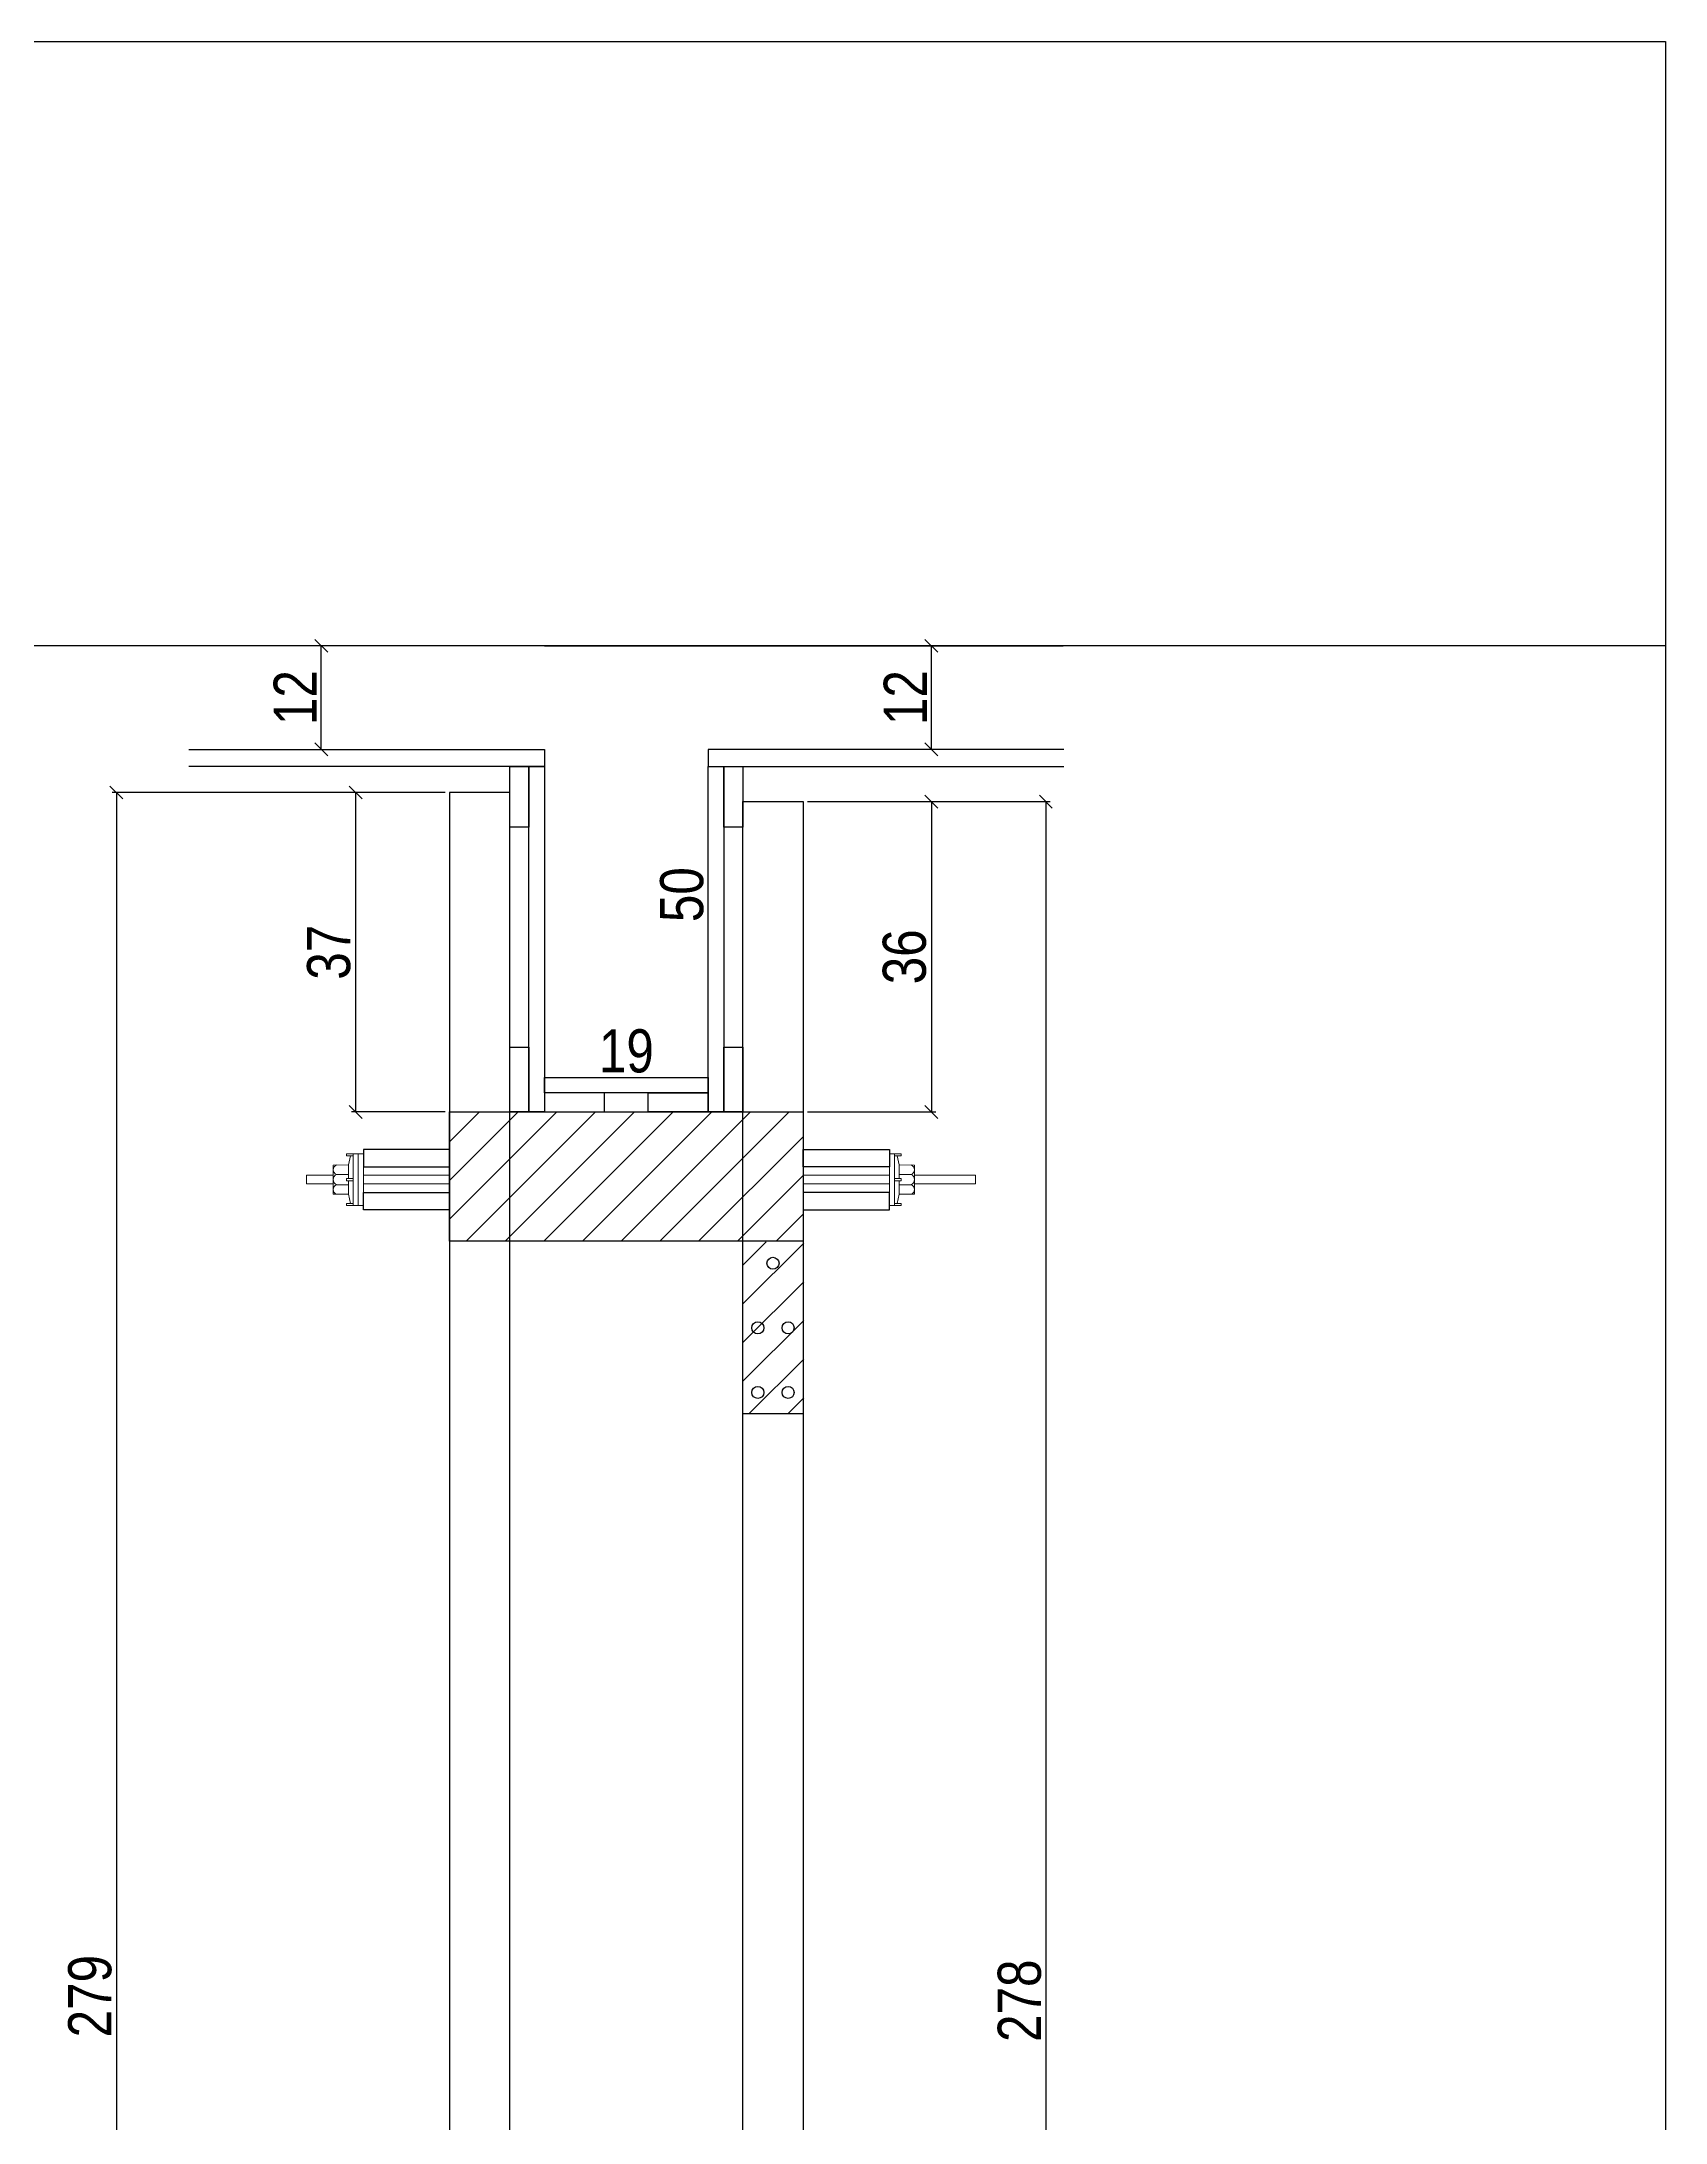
# Model space of a CAD drawing. Extents: x 17311 to 161354, y 153625 to 211469.
# Drawn here: x 22258 to 22634.6, y 207858.3 to 208340.7 of the extents above; entities that cross this region are included whole.
import ezdxf

# ---------------------------------------------------------------- set-up
doc = ezdxf.new("R2010")
doc.units = 0
doc.layers.get('0').update_dxf_attribs({"linetype": 'CONTINUOUS'})
doc.layers.get('DEFPOINTS').update_dxf_attribs({"linetype": 'CONTINUOUS'})
for name, color, linetype in [('8', 111, 'CONTINUOUS'), ('COTA', 241, 'CONTINUOUS'), ('detalhes', 4, 'CONTINUOUS'), ('TIRAS REESCORAMENTO', 252, 'CONTINUOUS')]:
    doc.layers.add(name, color=color, linetype=linetype)
doc.layers.add('BARRA_ANCORAGEM', color=1, linetype='CONTINUOUS', lineweight=15)
doc.styles.add('COTA TECNICA 2X', font='techl___.ttf', dxfattribs={"height": 10})
doc.dimstyles.new('SECAO', dxfattribs={"dimscale": 0.333333, "dimtxt": 5, "dimasz": 9, "dimexe": 3, "dimexo": 3, "dimgap": 3, "dimtad": 1, "dimdec": 1, "dimlfac": 0.5, "dimzin": 12, "dimdsep": 46, "dimtxsty": 'COTA TECNICA 2X', "dimblk1": 'OBLIQUE', "dimblk2": 'OBLIQUE', "dimsah": 1, "dimcen": 0.9, "dimclrd": 4, "dimclre": 4, "dimclrt": 240, "dimadec": 1, "dimazin": 3, "dimtfac": 1, "dimtdec": 1, "dimtmove": 0, "dimatfit": 3, "dimfxl": 1, "dimtolj": 1, "dimtzin": 12, "dimarcsym": 0})

# ---------------------------------------------------------------- blocks, each defined once
blk = doc.blocks.new('_Oblique')
at = {"color": 0, "linetype": 'ByBlock', "lineweight": -2}
blk.add_line((-0.5, -0.5), (0.5, 0.5), dxfattribs=at)
blk = doc.blocks.new('*D2935')
at = {"layer": 'DEFPOINTS', "color": 0, "transparency": 16777216}
for p in [(22352.61, 208166.66), (22275.32, 207608.57), (22352.61, 207608.57)]:
    blk.add_point(p, dxfattribs=at)
at = {"layer": 'detalhes', "color": 4, "lineweight": -2, "transparency": 16777216}
for p, q in [((22351.61, 208166.66), (22274.32, 208166.66)), ((22275.32, 208166.66), (22275.32, 207608.57)), ((22351.61, 207608.57), (22274.32, 207608.57))]:
    blk.add_line(p, q, dxfattribs=at)
at = {"layer": 'detalhes', "color": 4, "lineweight": -2, "transparency": 16777216, "xscale": 3, "yscale": 3, "zscale": 3}
for p, rotation in [((22275.32, 208166.66), 90), ((22275.32, 207608.57), 270)]:
    blk.add_blockref('_Oblique', p, dxfattribs=dict(at, rotation=rotation))
at = {"layer": 'detalhes', "color": 240, "transparency": 16777216, "insert": (22269.21, 207887.61), "char_height": 10, "attachment_point": 5, "rotation": 90, "style": 'COTA TECNICA 2X'}
blk.add_mtext('\\A1;279', dxfattribs=at)
blk = doc.blocks.new('*D2941')
at = {"layer": 'DEFPOINTS', "color": 0, "transparency": 16777216}
for p in [(22330.84, 208166.66), (22352.61, 208166.66), (22352.61, 208092.61)]:
    blk.add_point(p, dxfattribs=at)
at = {"layer": 'detalhes', "color": 4, "lineweight": -2, "transparency": 16777216}
for p, q in [((22351.61, 208166.66), (22329.84, 208166.66)), ((22330.84, 208092.61), (22330.84, 208166.66)), ((22351.61, 208092.61), (22329.84, 208092.61))]:
    blk.add_line(p, q, dxfattribs=at)
at = {"layer": 'detalhes', "color": 4, "lineweight": -2, "transparency": 16777216, "xscale": 3, "yscale": 3, "zscale": 3}
for p, rotation in [((22330.84, 208166.66), 90), ((22330.84, 208092.61), 270)]:
    blk.add_blockref('_Oblique', p, dxfattribs=dict(at, rotation=rotation))
at = {"layer": 'detalhes', "color": 240, "transparency": 16777216, "insert": (22324.62, 208129.63), "char_height": 10, "attachment_point": 5, "rotation": 90, "style": 'COTA TECNICA 2X'}
blk.add_mtext('\\A1;37', dxfattribs=at)
blk = doc.blocks.new('*D2942')
at = {"layer": 'DEFPOINTS', "color": 0, "transparency": 16777216}
for p in [(22434.61, 208164.54), (22434.61, 208092.61), (22464.36, 208092.61)]:
    blk.add_point(p, dxfattribs=at)
at = {"layer": 'detalhes', "color": 4, "lineweight": -2, "transparency": 16777216}
for p, q in [((22435.61, 208164.54), (22465.36, 208164.54)), ((22464.36, 208164.54), (22464.36, 208092.61)), ((22435.61, 208092.61), (22465.36, 208092.61))]:
    blk.add_line(p, q, dxfattribs=at)
at = {"layer": 'detalhes', "color": 4, "lineweight": -2, "transparency": 16777216, "xscale": 3, "yscale": 3, "zscale": 3}
for p, rotation in [((22464.36, 208164.54), 90), ((22464.36, 208092.61), 270)]:
    blk.add_blockref('_Oblique', p, dxfattribs=dict(at, rotation=rotation))
at = {"layer": 'detalhes', "color": 240, "transparency": 16777216, "insert": (22458.14, 208128.57), "char_height": 10, "attachment_point": 5, "rotation": 90, "style": 'COTA TECNICA 2X'}
blk.add_mtext('\\A1;36', dxfattribs=at)
blk = doc.blocks.new('*D2943')
at = {"layer": 'DEFPOINTS', "color": 0, "transparency": 16777216}
for p in [(22366.61, 208200.66), (22231.81, 207588.57), (22352.61, 207588.57)]:
    blk.add_point(p, dxfattribs=at)
at = {"layer": 'detalhes', "color": 4, "lineweight": -2, "transparency": 16777216}
for p, q in [((22365.61, 208200.66), (22230.81, 208200.66)), ((22231.81, 208200.66), (22231.81, 207588.57)), ((22351.61, 207588.57), (22230.81, 207588.57))]:
    blk.add_line(p, q, dxfattribs=at)
at = {"layer": 'detalhes', "color": 4, "lineweight": -2, "transparency": 16777216, "xscale": 3, "yscale": 3, "zscale": 3}
for p, rotation in [((22231.81, 208200.66), 90), ((22231.81, 207588.57), 270)]:
    blk.add_blockref('_Oblique', p, dxfattribs=dict(at, rotation=rotation))
at = {"layer": 'detalhes', "color": 240, "transparency": 16777216, "insert": (22225.59, 207894.61), "char_height": 10, "attachment_point": 5, "rotation": 90, "style": 'COTA TECNICA 2X'}
blk.add_mtext('\\A1;306', dxfattribs=at)
blk = doc.blocks.new('*D2945')
at = {"layer": 'DEFPOINTS', "color": 0, "transparency": 16777216}
for p in [(22389.65, 208200.66), (22412.61, 208200.66), (22389.65, 208100.61)]:
    blk.add_point(p, dxfattribs=at)
at = {"layer": 'detalhes', "color": 240, "transparency": 16777216, "insert": (22406.5, 208142.98), "char_height": 10, "attachment_point": 5, "rotation": 90, "style": 'COTA TECNICA 2X'}
blk.add_mtext('\\A1;50', dxfattribs=at)
blk = doc.blocks.new('*D2946')
at = {"layer": 'DEFPOINTS', "color": 0, "transparency": 16777216}
for p in [(22374.61, 208100.61), (22412.61, 208100.61), (22412.61, 208100.61)]:
    blk.add_point(p, dxfattribs=at)
at = {"layer": 'detalhes', "color": 240, "transparency": 16777216, "insert": (22393.61, 208106.7), "char_height": 10, "attachment_point": 5, "style": 'COTA TECNICA 2X'}
blk.add_mtext('\\A1;19', dxfattribs=at)
blk = doc.blocks.new('*D2949')
at = {"layer": 'DEFPOINTS', "color": 0, "transparency": 16777216}
for p in [(22464.36, 208200.66), (22464.36, 208200.66), (22464.36, 208176.66)]:
    blk.add_point(p, dxfattribs=at)
at = {"layer": 'detalhes', "color": 4, "lineweight": -2, "transparency": 16777216}
for p, q in [((22464.36, 208176.66), (22464.36, 208200.66)), ((22465.36, 208200.66), (22465.36, 208200.66)), ((22465.36, 208176.66), (22465.36, 208176.66))]:
    blk.add_line(p, q, dxfattribs=at)
at = {"layer": 'detalhes', "color": 4, "lineweight": -2, "transparency": 16777216, "xscale": 3, "yscale": 3, "zscale": 3}
for p, rotation in [((22464.36, 208200.66), 90), ((22464.36, 208176.66), 270)]:
    blk.add_blockref('_Oblique', p, dxfattribs=dict(at, rotation=rotation))
at = {"layer": 'detalhes', "color": 240, "transparency": 16777216, "insert": (22458.3, 208188.66), "char_height": 10, "attachment_point": 5, "rotation": 90, "style": 'COTA TECNICA 2X'}
blk.add_mtext('\\A1;12', dxfattribs=at)
blk = doc.blocks.new('*D2950')
at = {"layer": 'DEFPOINTS', "color": 0, "transparency": 16777216}
for p in [(22435.61, 208164.54), (22435.61, 207608.57), (22490.9, 207608.57)]:
    blk.add_point(p, dxfattribs=at)
at = {"layer": 'detalhes', "color": 4, "lineweight": -2, "transparency": 16777216}
for p, q in [((22436.61, 208164.54), (22491.9, 208164.54)), ((22490.9, 208164.54), (22490.9, 207608.57)), ((22436.61, 207608.57), (22491.9, 207608.57))]:
    blk.add_line(p, q, dxfattribs=at)
at = {"layer": 'detalhes', "color": 4, "lineweight": -2, "transparency": 16777216, "xscale": 3, "yscale": 3, "zscale": 3}
for p, rotation in [((22490.9, 208164.54), 90), ((22490.9, 207608.57), 270)]:
    blk.add_blockref('_Oblique', p, dxfattribs=dict(at, rotation=rotation))
at = {"layer": 'detalhes', "color": 240, "transparency": 16777216, "insert": (22484.81, 207886.55), "char_height": 10, "attachment_point": 5, "rotation": 90, "style": 'COTA TECNICA 2X'}
blk.add_mtext('\\A1;278', dxfattribs=at)
blk = doc.blocks.new('*D2955')
at = {"layer": 'DEFPOINTS', "color": 0, "transparency": 16777216}
for p in [(22322.85, 208200.66), (22322.85, 208200.66), (22322.85, 208176.66)]:
    blk.add_point(p, dxfattribs=at)
at = {"layer": 'detalhes', "color": 4, "lineweight": -2, "transparency": 16777216}
for p, q in [((22321.85, 208200.66), (22321.85, 208200.66)), ((22322.85, 208176.66), (22322.85, 208200.66)), ((22321.85, 208176.66), (22321.85, 208176.66))]:
    blk.add_line(p, q, dxfattribs=at)
at = {"layer": 'detalhes', "color": 4, "lineweight": -2, "transparency": 16777216, "xscale": 3, "yscale": 3, "zscale": 3}
for p, rotation in [((22322.85, 208200.66), 90), ((22322.85, 208176.66), 270)]:
    blk.add_blockref('_Oblique', p, dxfattribs=dict(at, rotation=rotation))
at = {"layer": 'detalhes', "color": 240, "transparency": 16777216, "insert": (22316.8, 208188.66), "char_height": 10, "attachment_point": 5, "rotation": 90, "style": 'COTA TECNICA 2X'}
blk.add_mtext('\\A1;12', dxfattribs=at)
blk = doc.blocks.new('A$C51C4441F')
at = {"layer": 'BARRA_ANCORAGEM'}
for p, q in [((-2.25, 3.4), (-1.79, 5.5)), ((-2.25, 3.4), (-5.81, 3.39)), ((-5.81, 3.39), (-5.81, -3.39)), ((-2.25, 1.2), (-5.02, 1.2)), ((-2.25, 3.4), (-2.25, 3.4)), ((-2.25, 3.4), (-2.25, 0.25)), ((-2.25, -3.4), (-5.81, -3.39)), ((-2.25, -1.2), (-5.02, -1.2)), ((-2.25, -0.25), (-2.25, -3.4)), ((-2.25, -3.4), (-1.79, -5.5))]:
    blk.add_line(p, q, dxfattribs=at)
for points in [[(-2.7, 6), (-1.2, 6), (-1.2, 5.5), (-2.7, 5.5)], [(-1.2, -6), (0, -6), (0, 6), (-1.2, 6)], [(-2.7, 0.25), (-1.2, 0.25), (-1.2, -0.25), (-2.7, -0.25)], [(-2.7, -6), (-1.2, -6), (-1.2, -5.5), (-2.7, -5.5)]]:
    blk.add_lwpolyline(points, close=True, dxfattribs=at)
for centre, radius, start, end in [((-4.66, 2.3), 1.15, 107.7845, 252.2718), ((-4.52, 0), 1.3, 112.648, 247.4083), ((-4.66, -2.3), 1.15, 107.7845, 252.2718)]:
    blk.add_arc(centre, radius, start, end, dxfattribs=at)

msp = doc.modelspace()

# ---------------------------------------------------------------- hatches: boundary and pattern name
at = {"layer": 'COTA'}
h = msp.add_hatch(dxfattribs=at)
h.set_pattern_fill('ANSI31', color=256, scale=2, style=0)
h.set_pattern_definition([(45, (-2262.344, -5204.458), (-4.49012806, 4.49012806), [])])
h.paths.add_polyline_path([(22434.61, 208075.91), (22434.61, 208092.61), (22352.61, 208092.61), (22352.61, 208062.61), (22434.61, 208062.61), (22434.61, 208073.91), (22434.61, 208074.91), (22434.61, 208076.91)])
h = msp.add_hatch(dxfattribs=at)
h.set_pattern_fill('ANSI31', color=256, scale=2, style=0)
h.set_pattern_definition([(45, (-1239.12, 9803.201), (-4.49012806, 4.49012806), [])])
h.paths.add_polyline_path([(22420.73, 208022.58), (22434.73, 208022.58), (22434.73, 208062.52), (22420.73, 208062.52)])

# ---------------------------------------------------------------- linework, layer by layer
msp.add_line((22434.61, 208022.58), (22420.61, 208022.58))
at = {"linetype": 'Continuous'}
for points in [[(22352.61, 207608.57), (22366.61, 207608.57), (22366.61, 208166.66), (22352.61, 208166.66)], [(22434.61, 207608.57), (22420.61, 207608.57), (22420.61, 208164.54), (22434.61, 208164.54)], [(22434.61, 208062.61), (22352.61, 208062.61), (22352.61, 208092.61), (22434.61, 208092.61)]]:
    msp.add_lwpolyline(points, close=True, dxfattribs=at)
for centre in [(22427.61, 208057.52), (22424.11, 208042.55), (22431.11, 208042.55), (22424.11, 208027.58), (22431.11, 208027.58)]:
    msp.add_circle(centre, 1.4)
at = {"layer": '8', "color": 5, "linetype": 'Continuous'}
msp.add_lwpolyline([(22634.59, 207375.96), (22037.78, 207375.96), (22037.78, 208340.74), (22634.59, 208340.74)], close=True, dxfattribs=at)
at = {"layer": 'BARRA_ANCORAGEM'}
for points in [[(22331.41, 208082.91), (22332.61, 208082.91), (22332.61, 208070.91), (22331.41, 208070.91)], [(22455.81, 208082.91), (22454.61, 208082.91), (22454.61, 208070.91), (22455.81, 208070.91)], [(22319.41, 208075.91), (22325.59, 208075.91), (22325.59, 208077.91), (22319.41, 208077.91)], [(22332.61, 208075.91), (22352.61, 208075.91), (22352.61, 208077.91), (22332.61, 208077.91)], [(22454.61, 208075.91), (22434.61, 208075.91), (22434.61, 208077.91), (22454.61, 208077.91)], [(22460.42, 208075.91), (22474.61, 208075.91), (22474.61, 208077.91), (22460.42, 208077.91)]]:
    msp.add_lwpolyline(points, close=True, dxfattribs=at)
at = {"layer": 'TIRAS REESCORAMENTO', "linetype": 'ByBlock'}
for p, q in [((22634.59, 208200.66), (17860.1, 208200.66)), ((22374.61, 208200.66), (22494.95, 208200.66)), ((22412.61, 208172.66), (22495.09, 208172.66))]:
    msp.add_line(p, q, dxfattribs=at)
for points in [[(22292.13, 208176.66), (22374.61, 208176.66), (22374.61, 208172.66), (22292.13, 208172.66)], [(22495.09, 208176.66), (22412.61, 208176.66), (22412.61, 208172.66), (22495.09, 208172.66)], [(22374.61, 208092.61), (22371.01, 208092.61), (22371.01, 208172.66), (22374.61, 208172.66), (22374.61, 208092.61)], [(22416.21, 208092.61), (22412.61, 208092.61), (22412.61, 208172.66), (22416.21, 208172.66), (22416.21, 208092.61)]]:
    msp.add_lwpolyline(points, dxfattribs=at)
for points in [[(22366.61, 208172.66), (22371.01, 208172.66), (22371.01, 208158.66), (22366.61, 208158.66)], [(22416.21, 208172.66), (22420.61, 208172.66), (22420.61, 208158.66), (22416.21, 208158.66)], [(22366.61, 208107.61), (22371.01, 208107.61), (22371.01, 208092.61), (22366.61, 208092.61)], [(22416.21, 208107.61), (22420.61, 208107.61), (22420.61, 208092.61), (22416.21, 208092.61)], [(22412.61, 208097.01), (22374.61, 208097.01), (22374.61, 208100.61), (22412.61, 208100.61)], [(22388.57, 208092.61), (22388.57, 208097.01), (22374.61, 208097.01), (22374.61, 208092.61)], [(22398.64, 208092.61), (22398.64, 208097.01), (22412.61, 208097.01), (22412.61, 208092.61)], [(22332.61, 208079.91), (22352.61, 208079.91), (22352.61, 208083.91), (22332.61, 208083.91)], [(22454.61, 208079.91), (22434.61, 208079.91), (22434.61, 208083.91), (22454.61, 208083.91)], [(22332.61, 208073.91), (22352.61, 208073.91), (22352.61, 208069.91), (22332.61, 208069.91)], [(22454.61, 208073.91), (22434.61, 208073.91), (22434.61, 208069.91), (22454.61, 208069.91)]]:
    msp.add_lwpolyline(points, close=True, dxfattribs=at)

# ---------------------------------------------------------------- block references
at = {"layer": 'BARRA_ANCORAGEM', "xscale": -1, "rotation": 180}
msp.add_blockref('A$C51C4441F', (22331.41, 208076.91), dxfattribs=at)
at = {"layer": 'BARRA_ANCORAGEM', "xscale": -1}
msp.add_blockref('A$C51C4441F', (22454.61, 208076.91), dxfattribs=at)

# ---------------------------------------------------------------- dimensions: what is measured, and where the dimension line sits
at = {"layer": 'detalhes', "color": 3}
for base, p1, p2, picture, middle in [((22231.81, 207588.57), (22366.61, 208200.66), (22352.61, 207588.57), '*D2943', (22225.59, 207894.61)), ((22322.85, 208200.66), (22322.85, 208176.66), (22322.85, 208200.66), '*D2955', (22316.8, 208188.66)), ((22464.36, 208200.66), (22464.36, 208176.66), (22464.36, 208200.66), '*D2949', (22458.3, 208188.66)), ((22275.32, 207608.57), (22352.61, 208166.66), (22352.61, 207608.57), '*D2935', (22269.21, 207887.61)), ((22330.84, 208166.66), (22352.61, 208092.61), (22352.61, 208166.66), '*D2941', (22324.62, 208129.63)), ((22464.36, 208092.61), (22434.61, 208164.54), (22434.61, 208092.61), '*D2942', (22458.14, 208128.57)), ((22490.9, 207608.57), (22435.61, 208164.54), (22435.61, 207608.57), '*D2950', (22484.81, 207886.55))]:
    dim = msp.add_linear_dim(base=base, p1=p1, p2=p2, angle=90, dimstyle='SECAO', dxfattribs=at)
    dim.commit()
    dim.dimension.update_dxf_attribs({"geometry": picture, "text_midpoint": middle})
dim = msp.add_linear_dim(base=(22412.61, 208200.66), p1=(22389.65, 208100.61), p2=(22389.65, 208200.66), angle=90, dimstyle='SECAO', override={"dimse1": 1, "dimse2": 1, "dimsd1": 1, "dimsd2": 1}, dxfattribs=at)
dim.commit()
dim.dimension.update_dxf_attribs({"geometry": '*D2945', "text_midpoint": (22412.61, 208142.98), "dimtype": 160})
dim = msp.add_linear_dim(base=(22412.61, 208100.61), p1=(22374.61, 208100.61), p2=(22412.61, 208100.61), dimstyle='SECAO', override={"dimse1": 1, "dimse2": 1, "dimsd1": 1, "dimsd2": 1}, dxfattribs=at)
dim.commit()
dim.dimension.update_dxf_attribs({"geometry": '*D2946', "text_midpoint": (22393.61, 208100.61), "dimtype": 160})

doc.saveas('drawing.dxf')
